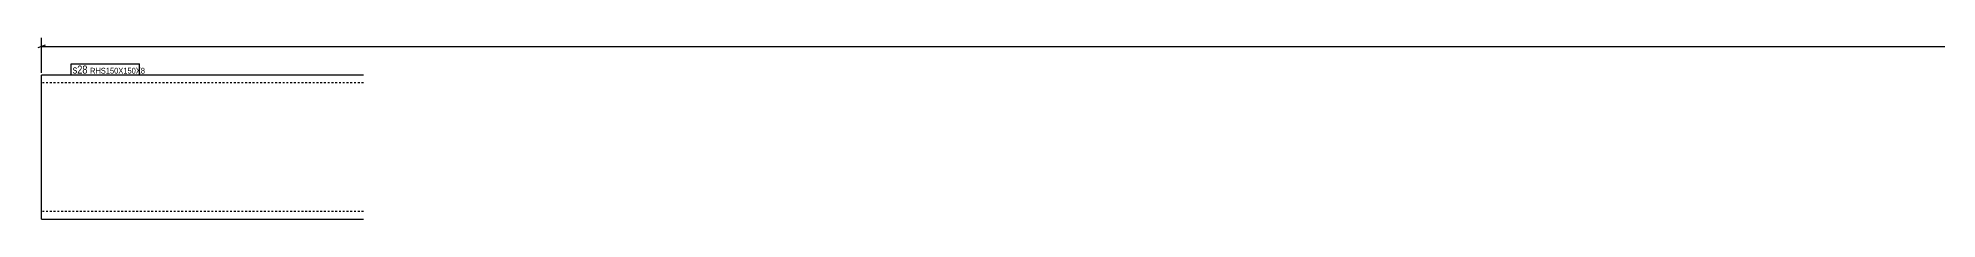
# Model space of a CAD drawing. Header units: millimetres. Extents: x 8 to 13860, y 5 to 267.
# Drawn here: x 9896 to 11878, y 71 to 260 of the extents above; entities that cross this region are included whole.
import ezdxf

# ---------------------------------------------------------------- set-up
doc = ezdxf.new("R2010")
doc.units = ezdxf.units.MM
doc.linetypes.add('DXK_LINE_DOT2', pattern=[3.9198, 1.9599, -1.9599])
for name, color, linetype in [('MÅLSÆTNING', 7, 'Continuous'), ('STÅL', 7, 'Continuous'), ('TEKST', 7, 'Continuous')]:
    doc.layers.add(name, color=color, linetype=linetype)
doc.styles.add('Arial Narrow', font='ARIALN.TTF', dxfattribs={"height": 0.2})

msp = doc.modelspace()

# ---------------------------------------------------------------- linework, layer by layer
at = {"layer": 'MÅLSÆTNING', "color": 7, "linetype": 'Continuous'}
for p, q in [((9899.3, 223.4), (9899.3, 259.8)), ((9903.1, 252.4), (9895.6, 249.4)), ((9899.3, 250.9), (13856.3, 250.9))]:
    msp.add_line(p, q, dxfattribs=at)
at = {"layer": 'STÅL', "color": 2, "linetype": 'Continuous'}
for p, q in [((10235.3, 220.9), (9899.3, 220.9)), ((9899.3, 200.9), (9899.3, 220.9)), ((9899.3, 90.9), (9899.3, 200.9)), ((9899.3, 70.9), (9899.3, 90.9)), ((9899.3, 70.9), (10235.3, 70.9))]:
    msp.add_line(p, q, dxfattribs=at)
at = {"layer": 'STÅL', "color": 7, "linetype": 'DXK_LINE_DOT2'}
for p, q in [((10235.3, 212.9), (9899.3, 212.9)), ((9899.3, 79.8), (9899.3, 90.9)), ((9899.3, 78.9), (9899.3, 79.8)), ((10235.3, 78.9), (9899.3, 78.9)), ((9899.3, 72.4), (9899.3, 78.9))]:
    msp.add_line(p, q, dxfattribs=at)

# ---------------------------------------------------------------- next in the draw order: wipeouts: each hides what was drawn before it
at = {"color": 0}
msp.add_wipeout([(9947.3, 222.7), (9947.3, 231.4), (9931.8, 231.4), (9931.8, 222.7)], dxfattribs=at).dxf.layer = 'TEKST'

# ---------------------------------------------------------------- next in the draw order: wipeouts: each hides what was drawn before it
msp.add_wipeout([(9947.3, 222.7), (9947.3, 231.4), (9931.8, 231.4), (9931.8, 222.7)], dxfattribs=at).dxf.layer = 'TEKST'

# ---------------------------------------------------------------- next in the draw order: linework, layer by layer
at = {"layer": 'TEKST', "color": 7, "linetype": 'Continuous'}
msp.add_line((9930.3, 221.2), (9930.3, 232.9), dxfattribs=at)

# ---------------------------------------------------------------- next in the draw order: wipeouts: each hides what was drawn before it
at = {"color": 0}
msp.add_wipeout([(10000.2, 222.7), (10000.2, 228.9), (9949.9, 228.9), (9949.9, 222.7)], dxfattribs=at).dxf.layer = 'TEKST'

# ---------------------------------------------------------------- next in the draw order: wipeouts: each hides what was drawn before it
msp.add_wipeout([(10000.2, 222.7), (10000.2, 228.9), (9949.9, 228.9), (9949.9, 222.7)], dxfattribs=at).dxf.layer = 'TEKST'

# ---------------------------------------------------------------- next in the draw order: linework, layer by layer
at = {"layer": 'TEKST', "color": 7, "linetype": 'Continuous'}
for p, q in [((9930.3, 232.9), (10001.7, 232.9)), ((9930.3, 221.2), (10001.7, 221.2)), ((10001.7, 221.2), (10001.7, 232.9))]:
    msp.add_line(p, q, dxfattribs=at)

# ---------------------------------------------------------------- next in the draw order: texts
at = {"layer": 'TEKST', "color": 3, "style": 'Arial Narrow'}
for s, height, p in [('s28', 8.35, (9931.8, 222.7)), ('RHS150X150X8', 5.965, (9949.9, 222.7))]:
    msp.add_text(s, height=height, dxfattribs=at).set_placement(p)

doc.saveas('drawing.dxf')
